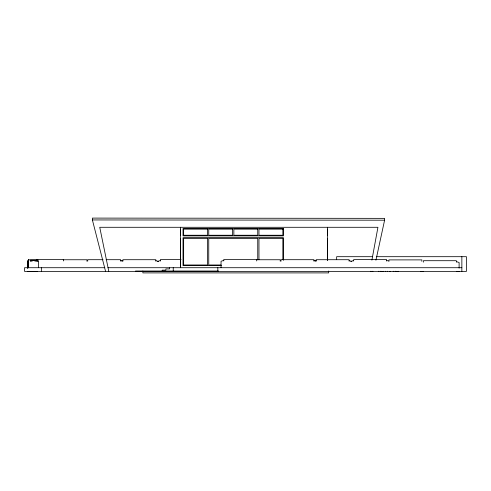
<?xml version="1.0" encoding="UTF-8"?>
<svg xmlns="http://www.w3.org/2000/svg" width="491" height="491" viewBox="0 0 491 491"><rect width="100%" height="100%" fill="white"/><g stroke="black" fill="none" stroke-linecap="round" stroke-linejoin="round"><path stroke-width="0.74" d="M371.896 260.175L377.929 227.29L99.741 227.29L108.793 271.382M375.922 260.255L384.594 220.195L384.594 218.36L92.388 218.102L92.388 219.943L105.577 271.382M28.441 259.708L27.674 261.488L27.674 267.847M28.662 259.586L27.766 261.488M28.723 259.696L27.447 262.482L27.447 268.135M28.803 259.751L28.036 261.525L28.036 267.89M29.307 259.487L28.533 261.261L28.533 267.626M157.654 261.365L160.397 260.506M350.93 261.365L353.673 260.506M28.048 261.175L27.956 267.834M121.651 260.905L122.897 260.623M223.786 260.402L221.042 261.261L221.042 267.626M314.927 260.905L316.173 260.623M30.651 260.678L33.363 260.402L37.512 260.789M30.43 260.801L32.787 260.611M30.792 260.844L32.866 260.666M30.491 260.985L32.566 260.807M180.578 229.125L180.578 235.25M327.558 229.125L327.558 235.25M180.578 238.313L180.578 267.098M327.558 238.313L327.405 260.298M372.54 256.689L336.654 256.689L336.654 259.629M376.352 256.689L466.45 256.689L466.45 271.382L24.55 271.382L24.55 267.712L104.871 267.712M181.075 259.586L160.397 259.586L160.397 261.065M63.204 259.751L86.938 259.751L86.938 261.23M103.042 259.696L87.729 259.696L87.729 261.175M106.105 259.696L120.651 259.696L120.651 261.175M256.48 259.751L280.214 259.751L280.214 261.23M220.999 264.993L208.749 264.993L208.749 238.313L257.744 238.313L257.744 259.659M221.361 265.606L183.026 265.606L183.026 237.699L283.467 237.699L283.467 260.328M107.934 267.712L461.859 267.712M218.581 271.02L135.528 271.02L135.528 271.382M37.334 271.468L27.447 271.363M389.516 271.474L390.13 271.474M393.193 271.474L393.8 271.474M420.695 271.468L423.438 271.363M459.11 271.468L456.36 271.363M92.388 219.943L384.594 220.195M33.94 260.592L36.868 260.893M34.008 260.703L35.315 260.844M34.947 260.801L36.929 260.997M456.36 261.617L459.11 262.482L459.11 268.135M386.601 260.506L388.467 260.924M349.095 260.623L351.838 261.488M313.927 260.611L315.793 261.034M155.819 260.623L158.562 261.488M120.651 260.611L122.517 261.034M37.654 259.487L38.335 260.966M37.156 259.751L37.611 260.733M37.009 259.586L37.752 261.175M36.788 259.708L37.469 261.187M461.859 256.689L461.859 271.382M456.36 262.182L456.36 260.703L423.438 260.703L423.438 262.182M421.873 261.372L421.873 259.892L388.946 259.892L388.946 261.372M386.601 261.065L386.601 259.586L353.673 259.586L353.673 261.065M349.095 261.187L349.095 259.708L316.173 259.708L316.173 261.187M328.688 271.02L328.688 272.898L142.881 272.898L142.881 271.02M327.558 227.29L327.558 260.328M313.927 261.175L313.927 259.696L281.005 259.696L281.005 261.175M282.853 259.659L282.853 238.313L258.966 238.313L258.966 259.659M256.707 260.966L256.707 259.487L223.786 259.487L223.786 260.966M217.826 267.712L217.826 271.382M180.578 227.29L180.578 267.712M173.231 267.712L173.231 271.382M169.555 267.712L169.555 268.933L165.878 268.933L165.878 270.16L162.208 270.16L162.208 271.382M155.819 261.187L155.819 259.708L122.897 259.708L122.897 261.187M63.431 260.966L63.431 259.487L30.51 259.487L30.51 260.966M41.354 267.712L41.354 271.382M38.421 261.261L38.421 267.626M27.729 261.672L27.729 268.031M395.482 271.259A1.485 1.485 0 0 1 395.157 271.314M393.622 271.314A1.485 1.485 0 0 1 393.297 271.259M380.789 271.259A1.485 1.485 0 0 1 380.457 271.314M378.929 271.314A1.485 1.485 0 0 1 378.598 271.259M398.471 271.278A1.485 1.485 0 0 1 397.937 271.406L396.403 271.419A1.485 1.485 0 0 1 395.869 271.278M383.772 271.278A1.485 1.485 0 0 1 383.238 271.406L381.703 271.419A1.485 1.485 0 0 1 381.169 271.278M387.645 271.259A1.485 1.485 0 0 1 387.313 271.314M385.785 271.314A1.485 1.485 0 0 1 385.453 271.259M372.945 271.259A1.485 1.485 0 0 1 372.614 271.314M371.086 271.314A1.485 1.485 0 0 1 370.754 271.259M283.467 228.518L183.026 228.518L183.026 235.864L283.467 235.864L283.467 228.518M207.527 229.125L183.64 229.125L183.64 235.25L207.527 235.25L207.527 229.125M232.636 229.125L208.749 229.125L208.749 235.25L232.636 235.25L232.636 229.125M257.744 229.125L233.857 229.125L233.857 235.25L257.744 235.25L257.744 229.125M282.853 229.125L258.966 229.125L258.966 235.25L282.853 235.25L282.853 229.125M207.527 238.313L183.64 238.313L183.64 264.993L207.527 264.993L207.527 238.313"/></g></svg>
